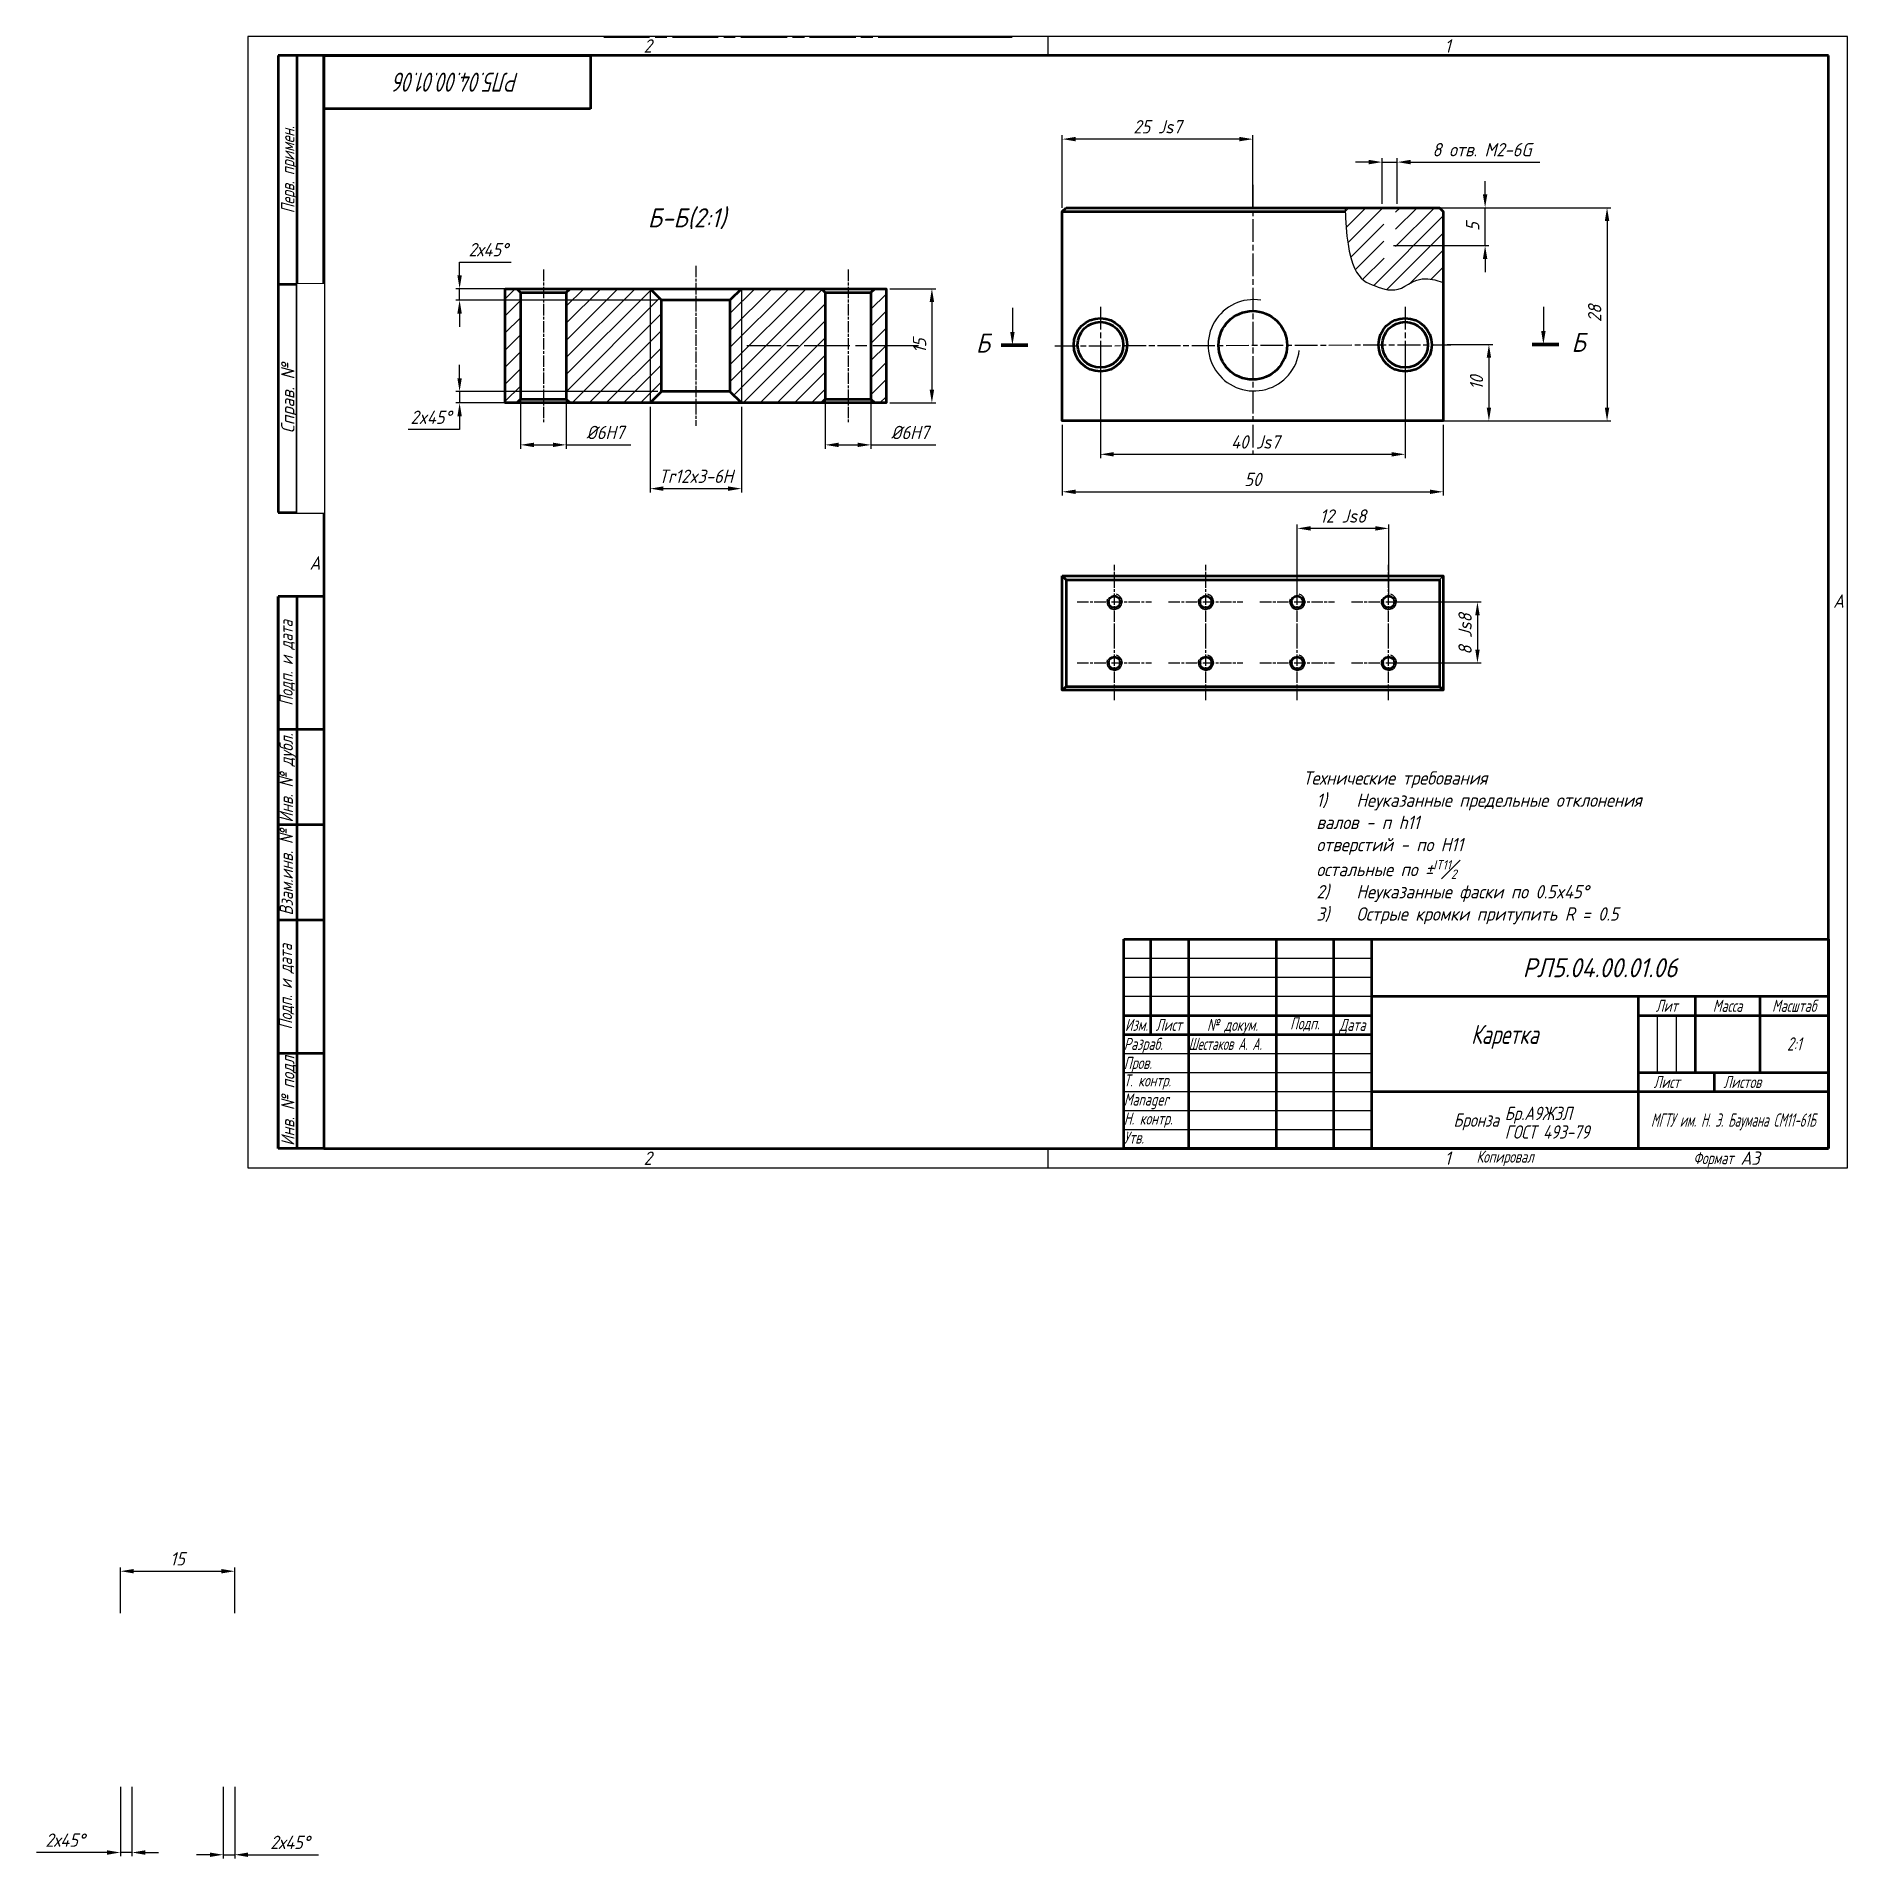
# Paper-space layout 'Лист1' of a CAD drawing. Header units: millimetres. Extents: x -55 to 420, y -181 to 297.
# The model-space entities are those that its viewports show. They can reach past a viewport. Long polylines and large blocks are cut down to what shows.
import ezdxf
from ezdxf.enums import TextEntityAlignment as Align

# ---------------------------------------------------------------- set-up
doc = ezdxf.new("R2010")
doc.units = ezdxf.units.MM
doc.set_wipeout_variables(frame=1)
doc.linetypes.add('AM_ISO08W050', pattern=[18, 12, -1.5, 3, -1.5])
doc.linetypes.add('AM_ISO08W050x2', pattern=[9, 6, -0.75, 1.5, -0.75])
for name, color, linetype, lineweight in [('AM_0', 7, 'Continuous', 50), ('AM_4', 3, 'Continuous', 25), ('AM_5', 3, 'Continuous', 25), ('AM_7', 4, 'AM_ISO08W050', 25), ('AM_8', 1, 'Continuous', 25), ('AM_BOR', 7, 'Continuous', 50), ('основные', 7, 'Continuous', 50), ('оч жирные', 7, 'Continuous', 70)]:
    doc.layers.add(name, color=color, linetype=linetype, lineweight=lineweight)
doc.layers.add('AM_VIEWS', color=1, linetype='Continuous', lineweight=25, plot=False)
doc.styles.add('ACGOSTTS', font='geniso.shx', dxfattribs={"oblique": 15})
doc.styles.get("Standard").update_dxf_attribs({"font": 'geniso.shx', "oblique": 15})
doc.dimstyles.new('AM_GOST$0', dxfattribs={"dimtxt": 3.5, "dimasz": 3.5, "dimexe": 1, "dimexo": 1, "dimgap": 1.5, "dimtad": 1, "dimtoh": 1, "dimtxsty": 'Standard', "dimcen": 0, "dimclrd": 256, "dimclre": 256, "dimclrt": 2, "dimadec": 0, "dimazin": 2, "dimtp": 0.1, "dimtm": 0.1, "dimtfac": 0.71, "dimtmove": 0, "dimatfit": 3, "dimfxl": 1, "dimtolj": 1, "dimlwd": -1, "dimlwe": -1, "dimarcsym": 1})

# ---------------------------------------------------------------- blocks, each defined once
blk = doc.blocks.new('GOST_A3_LANDSCAPE')
at = {"layer": 'AM_BOR', "color": 1, "lineweight": 25}
for p, q in [((420, 297), (0, 297)), ((0, 297), (0, 0)), ((210, 297), (210, 292)), ((420, 0), (420, 297)), ((210, 5), (210, 0)), ((210, 5), (210, 0)), ((0, 0), (420, 0))]:
    blk.add_line(p, q, dxfattribs=at)
at = {"layer": 'AM_BOR', "color": 7, "lineweight": 50}
for p, q in [((415, 292), (20, 292)), ((20, 292), (20, 5)), ((415, 5), (415, 292)), ((20, 5), (415, 5))]:
    blk.add_line(p, q, dxfattribs=at)
at = {"layer": 'AM_BOR', "color": 1, "lineweight": 25, "style": 'ACGOSTTS', "oblique": 15}
for s, p in [('2', (105, 294.5)), ('1', (315, 294.5)), ('2', (105, 2.5)), ('1', (315, 2.5))]:
    blk.add_text(s, height=3.5, dxfattribs=at).set_placement(p, align=Align.MIDDLE_CENTER)
for p in [(16.21, 157), (416.21, 147), (416.21, 147)]:
    blk.add_text('A', height=3.5, dxfattribs=at).set_placement(p)
blk = doc.blocks.new('GOST_FORM1')
at = {"layer": 'AM_BOR', "color": 7, "lineweight": 50}
for p, q in [((-185, 0), (-185, 55)), ((-185, 55), (0, 55)), ((-178, 55), (-178, 30)), ((-168, 55), (-168, 0)), ((-145, 55), (-145, 0)), ((-130, 55), (-130, 0)), ((-120, 55), (-120, 0)), ((0, 55), (0, 0)), ((-120, 40), (0, 40)), ((-50, 40), (-50, 0)), ((-35, 40), (-35, 20)), ((-18, 40), (-18, 20)), ((-185, 35), (-120, 35)), ((-50, 35), (0, 35)), ((-185, 30), (-120, 30)), ((-50, 20), (0, 20)), ((-30, 20), (-30, 15)), ((-120, 15), (0, 15)), ((0, 0), (-185, 0))]:
    blk.add_line(p, q, dxfattribs=at)
at = {"layer": 'AM_BOR', "color": 1, "lineweight": 25}
for p, q in [((-185, 50), (-120, 50)), ((-185, 45), (-120, 45)), ((-185, 40), (-120, 40)), ((-45, 35), (-45, 20)), ((-40, 35), (-40, 20)), ((-185, 25), (-120, 25)), ((-185, 20), (-120, 20)), ((-185, 15), (-120, 15)), ((-185, 10), (-120, 10)), ((-185, 5), (-120, 5))]:
    blk.add_line(p, q, dxfattribs=at)
at = {"layer": 'AM_BOR', "color": 1, "lineweight": 25, "style": 'ACGOSTTS', "oblique": 15, "width": 0.8}
for s, p in [('Лит', (-42.5, 37.5)), ('Масса', (-26.5, 37.5)), ('Масштаб', (-9, 37.5)), ('Изм.', (-181.7, 32.5)), ('Лист', (-173.2, 32.5)), ('№ докум.', (-156.5, 32.5)), ('Подп.', (-137.5, 32.9)), ('Дата', (-125, 32.5)), ('Лист', (-42.5, 17.5)), ('Листов', (-22.62, 17.5)), ('Копировал', (-84.92, -2.1))]:
    blk.add_text(s, height=3.17, dxfattribs=at).set_placement(p, align=Align.MIDDLE_CENTER)
for s, p in [('Разраб.', (-185, 27.5)), ('Пров.', (-185, 22.5)), ('Т. контр.', (-185, 17.9)), ('Н. контр.', (-185, 7.9)), ('Утв.', (-185, 2.9))]:
    blk.add_text(s, height=3.17, dxfattribs=at).set_placement(p, align=Align.MIDDLE_LEFT)
blk.add_text('Формат', height=3.17, dxfattribs=at).set_placement((-25, -2.5), align=Align.MIDDLE_RIGHT)
at = {"layer": 'AM_BOR', "color": 2, "lineweight": 25, "style": 'ACGOSTTS', "oblique": 15}
for tag, height, p in [('GEN-TITLE-PARTNO{23}', 5, (-60, 47.5)), ('GEN-TITLE-CMPNY{13}', 3.5, (-25, 7.5))]:
    blk.add_attdef(tag, text='', height=height, dxfattribs=at).set_placement(p, align=Align.MIDDLE_CENTER)
for tag, height, width, p in [('GEN-TITLE-NAME{6.5}', 3.17, 0.8, (-168, 27.5)), ('GEN-TITLE-CHKM{6.5}', 3.17, 0.8, (-168, 22.5)), ('GEN-TITLE-ENG{6.5}', 3.17, 0.8, (-168, 17.5)), ('GEN-TITLE-AUTH{6.5}', 3.17, 0.8, (-168, 12.5)), ('GEN-TITLE-MAT2{9}', 3.5, 0.9, (-85, 9.25)), ('GEN-TITLE-APPD{6.5}', 3.17, 0.8, (-168, 7.5)), ('GEN-TITLE-MAT3{9}', 3.5, 0.9, (-85, 4.37)), ('GEN-TITLE-APPM{6.5}', 3.17, 0.8, (-168, 2.5))]:
    blk.add_attdef(tag, text='', height=height, dxfattribs=dict(at, width=width)).set_placement(p, align=Align.MIDDLE_LEFT)
at = {"layer": 'AM_BOR', "color": 2, "lineweight": 25, "style": 'ACGOSTTS', "oblique": 15, "width": 0.8}
for tag, height, p in [('GEN-TITLE-DES1{13}', 5, (-85, 30)), ('GEN-TITLE-LIT1{1}', 3.5, (-47.9, 27.5)), ('GEN-TITLE-LIT2{1.1}', 3.5, (-42.9, 27.5)), ('GEN-TITLE-LIT3{1.1}', 3.5, (-37.9, 27.5)), ('GEN-TITLE-WT{4}', 3.5, (-27, 27.5)), ('GEN-TITLE-SCA{6}', 3.5, (-9, 27.5)), ('GEN-TITLE-DES2{21}', 3.17, (-85, 19.5)), ('GEN-TITLE-SHEET{2.2}', 3.17, (-34.5, 17.5)), ('GEN-TITLE-NUMSHTS{5}', 3.17, (-9.12, 17.5))]:
    blk.add_attdef(tag, text='', height=height, dxfattribs=at).set_placement(p, align=Align.MIDDLE_CENTER)
at = {"layer": 'AM_BOR', "color": 1, "lineweight": 25, "style": 'ACGOSTTS', "oblique": 15, "width": 0.8}
blk.add_attdef('GEN-TITLE-AUTHT{5}', text='', height=3.17, dxfattribs=at).set_placement((-185, 12.9), align=Align.MIDDLE_LEFT)
at = {"layer": 'AM_BOR', "color": 2, "lineweight": 25, "style": 'ACGOSTTS', "oblique": 15, "width": 0.9}
blk.add_attdef('GEN-TITLE-MAT1{9}', text='', height=3.5, dxfattribs=at).set_placement((-86.5, 7.5), align=Align.MIDDLE_RIGHT)
at = {"layer": 'AM_BOR', "color": 2, "lineweight": 25, "style": 'ACGOSTTS', "oblique": 15}
blk.add_attdef('GEN-TITLE-SIZ{15.7}', text='', height=3.5, dxfattribs=at).set_placement((-23.1, -2.5), align=Align.MIDDLE_LEFT)
blk = doc.blocks.new('GOST_EXT12')
at = {"layer": 'AM_BOR', "color": 7, "lineweight": 50, "ltscale": 0.3}
for p, q in [((0, 287), (-12, 287)), ((-12, 287), (-12, 167)), ((-7, 167), (-7, 287)), ((0, 167), (0, 287)), ((-12, 227), (0, 227)), ((-12, 167), (0, 167))]:
    blk.add_line(p, q, dxfattribs=at)
at = {"layer": 'AM_BOR', "color": 7, "lineweight": 50}
for p, q in [((0, 145), (-12, 145)), ((-12, 145), (-12, 110)), ((-12, 0), (-12, 145)), ((-7, 0), (-7, 145)), ((0, 145), (0, 0)), ((0, 110), (-12, 110)), ((-12, 110), (-12, 85)), ((0, 85), (-12, 85)), ((-12, 85), (-12, 60)), ((0, 60), (-12, 60)), ((-12, 60), (-12, 25)), ((0, 25), (-12, 25)), ((-12, 25), (-12, 0)), ((0, 0), (-12, 0))]:
    blk.add_line(p, q, dxfattribs=at)
at = {"layer": 'AM_BOR', "color": 1, "lineweight": 25, "style": 'ACGOSTTS', "oblique": 15}
for s, width, p in [('Перв. примен.', 0.821392, (-9.5, 257)), ('Подп. и дата', 0.842977, (-9.95, 127.5)), ('Инв. № дубл.', 0.891828, (-9.9, 97.31)), ('Взам.инв. №', 0.899981, (-9.9, 72.5)), ('Подп. и дата', 0.842977, (-10.13, 42.5)), ('Инв. № подл', 0.910904, (-9.5, 12.5))]:
    blk.add_text(s, height=3.5, rotation=90, dxfattribs=dict(at, width=width)).set_placement(p, align=Align.MIDDLE_CENTER)
blk.add_text('Справ. №', height=3.5, rotation=90, dxfattribs=at).set_placement((-9.5, 197), align=Align.MIDDLE_CENTER)
at = {"layer": 'AM_BOR', "color": 2, "lineweight": 25, "style": 'ACGOSTTS', "oblique": 15, "width": 0.8}
for tag, p in [('GEN-TITLE-FREF{16}', (-3.5, 257)), ('GEN-TITLE-RPARTNO{16}', (-3.5, 197)), ('GEN-TITLE-SDT2{10}', (-3.5, 127.5)), ('GEN-TITLE-CSTKN{7}', (-3.5, 97.5)), ('GEN-TITLE-RSTKN{7}', (-3.5, 72.5)), ('GEN-TITLE-SDT1{10}', (-3.5, 42.5)), ('GEN-TITLE-STKN{7}', (-3.5, 12.5))]:
    blk.add_attdef(tag, text='', height=3.17, rotation=90, dxfattribs=at).set_placement(p, align=Align.MIDDLE_CENTER)
blk.add_wipeout([(-7, 227), (-7, 167), (0, 167), (0, 227)])
blk = doc.blocks.new('GOST_EXT3_L')
at = {"layer": 'AM_BOR', "color": 7, "lineweight": 50}
for p, q in [((0, 0), (70, 0)), ((0, -14), (0, 0)), ((70, 0), (70, -14)), ((70, -14), (0, -14))]:
    blk.add_line(p, q, dxfattribs=at)
at = {"layer": 'AM_BOR', "color": 2, "lineweight": 25, "style": 'ACGOSTTS', "oblique": 15, "width": 0.8}
blk.add_attdef('GEN-TITLE-PARTNO{11.7}', text='', height=5, rotation=180, dxfattribs=at).set_placement((35, -7), align=Align.MIDDLE_CENTER)
blk = doc.blocks.new('*D12')
at = {"layer": 'AM_5', "linetype": 'ByBlock', "transparency": 16777216}
for p, q in [((275.53, 149.59), (275.53, 168.84)), ((296.03, 167.84), (279.03, 167.84)), ((299.53, 149.59), (299.53, 168.84))]:
    blk.add_line(p, q, dxfattribs=at)
at = {"layer": 'AM_5', "transparency": 16777216}
for points in [[(279.03, 168.42), (279.03, 167.26), (275.53, 167.84)], [(296.03, 168.42), (296.03, 167.26), (299.53, 167.84)]]:
    blk.add_solid(points, dxfattribs=at)
at = {"layer": 'Defpoints', "color": 0, "transparency": 16777216}
for p in [(275.53, 167.84), (275.53, 148.59), (299.53, 148.59)]:
    blk.add_point(p, dxfattribs=at)
at = {"layer": 'AM_5', "color": 2, "transparency": 16777216, "insert": (287.53, 171.09), "char_height": 3.5, "attachment_point": 5}
blk.add_mtext('\\A1;12 Js8', dxfattribs=at)
blk = doc.blocks.new('*D13')
at = {"layer": 'AM_5', "linetype": 'ByBlock', "transparency": 16777216}
for p, q in [((300.5, 148.53), (323.83, 148.53)), ((322.83, 145.03), (322.83, 136.03)), ((300.5, 132.53), (323.83, 132.53))]:
    blk.add_line(p, q, dxfattribs=at)
at = {"layer": 'AM_5', "transparency": 16777216}
for points in [[(322.25, 145.03), (323.42, 145.03), (322.83, 148.53)], [(322.25, 136.03), (323.42, 136.03), (322.83, 132.53)]]:
    blk.add_solid(points, dxfattribs=at)
at = {"layer": 'Defpoints', "color": 0, "transparency": 16777216}
for p in [(299.5, 148.53), (299.5, 132.53), (322.83, 132.53)]:
    blk.add_point(p, dxfattribs=at)
at = {"layer": 'AM_5', "color": 2, "transparency": 16777216, "insert": (319.58, 140.1), "char_height": 3.5, "attachment_point": 5, "rotation": 90}
blk.add_mtext('\\A1;8 Js8', dxfattribs=at)
blk = doc.blocks.new('*D14')
at = {"layer": 'AM_5', "linetype": 'ByBlock', "transparency": 16777216}
for p, q in [((294.29, 264.01), (290.79, 264.01)), ((297.79, 253.01), (297.79, 265.01)), ((297.79, 264.01), (301.79, 264.01)), ((301.79, 253.01), (301.79, 265.01)), ((305.29, 264.01), (339.24, 264.01))]:
    blk.add_line(p, q, dxfattribs=at)
at = {"layer": 'AM_5', "transparency": 16777216}
for points in [[(294.29, 264.6), (294.29, 263.43), (297.79, 264.01)], [(305.29, 264.6), (305.29, 263.43), (301.79, 264.01)]]:
    blk.add_solid(points, dxfattribs=at)
at = {"layer": 'Defpoints', "color": 0, "transparency": 16777216}
for p in [(301.79, 264.01), (297.79, 252.01), (301.79, 252.01)]:
    blk.add_point(p, dxfattribs=at)
at = {"layer": 'AM_5', "color": 2, "transparency": 16777216, "insert": (324.01, 267.27), "char_height": 3.5, "attachment_point": 5}
blk.add_mtext('\\A1;8 отв. M2-6G', dxfattribs=at)
blk = doc.blocks.new('*D16')
at = {"layer": 'AM_5', "linetype": 'ByBlock', "transparency": 16777216}
for p, q in [((324.84, 255.54), (324.84, 259.04)), ((300.79, 252.04), (325.84, 252.04)), ((324.84, 242.07), (324.84, 252.04)), ((300.79, 242.07), (325.84, 242.07)), ((324.84, 238.57), (324.84, 235.07))]:
    blk.add_line(p, q, dxfattribs=at)
at = {"layer": 'AM_5', "transparency": 16777216}
for points in [[(324.26, 255.54), (325.42, 255.54), (324.84, 252.04)], [(324.26, 238.57), (325.42, 238.57), (324.84, 242.07)]]:
    blk.add_solid(points, dxfattribs=at)
at = {"layer": 'Defpoints', "color": 0, "transparency": 16777216}
for p in [(299.79, 252.04), (324.84, 252.04), (299.79, 242.07)]:
    blk.add_point(p, dxfattribs=at)
at = {"layer": 'AM_5', "color": 2, "transparency": 16777216, "insert": (321.59, 247.06), "char_height": 3.5, "attachment_point": 5, "rotation": 90}
blk.add_mtext('\\A1;5', dxfattribs=at)
blk = doc.blocks.new('*D17')
at = {"layer": 'AM_5', "linetype": 'ByBlock', "transparency": 16777216}
for p, q in [((223.84, 215.04), (223.84, 186.29)), ((303.84, 215.04), (303.84, 186.29)), ((227.34, 187.29), (300.34, 187.29))]:
    blk.add_line(p, q, dxfattribs=at)
at = {"layer": 'AM_5', "transparency": 16777216}
for points in [[(227.34, 187.87), (227.34, 186.71), (223.84, 187.29)], [(300.34, 187.87), (300.34, 186.71), (303.84, 187.29)]]:
    blk.add_solid(points, dxfattribs=at)
at = {"layer": 'Defpoints', "color": 0, "transparency": 16777216}
for p in [(223.84, 216.04), (303.84, 216.04), (303.84, 187.29)]:
    blk.add_point(p, dxfattribs=at)
at = {"layer": 'AM_5', "color": 2, "transparency": 16777216, "insert": (264.53, 190.54), "char_height": 3.5, "attachment_point": 5}
blk.add_mtext('\\A1;40 Js7', dxfattribs=at)
blk = doc.blocks.new('*D18')
at = {"layer": 'AM_5', "linetype": 'ByBlock', "transparency": 16777216}
for p, q in [((213.84, 195.04), (213.84, 176.45)), ((313.84, 195.04), (313.84, 176.45)), ((217.34, 177.45), (310.34, 177.45))]:
    blk.add_line(p, q, dxfattribs=at)
at = {"layer": 'AM_5', "transparency": 16777216}
for points in [[(217.34, 178.03), (217.34, 176.87), (213.84, 177.45)], [(310.34, 178.03), (310.34, 176.87), (313.84, 177.45)]]:
    blk.add_solid(points, dxfattribs=at)
at = {"layer": 'Defpoints', "color": 0, "transparency": 16777216}
for p in [(213.84, 196.04), (313.84, 196.04), (313.84, 177.45)]:
    blk.add_point(p, dxfattribs=at)
at = {"layer": 'AM_5', "color": 2, "transparency": 16777216, "insert": (263.84, 180.7), "char_height": 3.5, "attachment_point": 5}
blk.add_mtext('\\A1;50', dxfattribs=at)
blk = doc.blocks.new('*D19')
at = {"layer": 'AM_5', "linetype": 'ByBlock', "transparency": 16777216}
for p, q in [((313.84, 252.04), (357.86, 252.04)), ((356.86, 248.54), (356.86, 199.54)), ((313.84, 196.04), (357.86, 196.04))]:
    blk.add_line(p, q, dxfattribs=at)
at = {"layer": 'AM_5', "transparency": 16777216}
for points in [[(356.28, 248.54), (357.44, 248.54), (356.86, 252.04)], [(356.28, 199.54), (357.44, 199.54), (356.86, 196.04)]]:
    blk.add_solid(points, dxfattribs=at)
at = {"layer": 'Defpoints', "color": 0, "transparency": 16777216}
for p in [(312.84, 252.04), (312.84, 196.04), (356.86, 196.04)]:
    blk.add_point(p, dxfattribs=at)
at = {"layer": 'AM_5', "color": 2, "transparency": 16777216, "insert": (353.61, 224.26), "char_height": 3.5, "attachment_point": 5, "rotation": 90}
blk.add_mtext('\\A1;28', dxfattribs=at)
blk = doc.blocks.new('*D20')
at = {"layer": 'AM_5', "linetype": 'ByBlock', "transparency": 16777216}
for p, q in [((314.84, 216.15), (326.84, 216.15)), ((325.84, 212.65), (325.84, 199.54)), ((314.84, 196.04), (326.84, 196.04))]:
    blk.add_line(p, q, dxfattribs=at)
at = {"layer": 'AM_5', "transparency": 16777216}
for points in [[(325.26, 212.65), (326.42, 212.65), (325.84, 216.15)], [(325.26, 199.54), (326.42, 199.54), (325.84, 196.04)]]:
    blk.add_solid(points, dxfattribs=at)
at = {"layer": 'Defpoints', "color": 0, "transparency": 16777216}
for p in [(313.84, 216.15), (313.84, 196.04), (325.84, 196.04)]:
    blk.add_point(p, dxfattribs=at)
at = {"layer": 'AM_5', "color": 2, "transparency": 16777216, "insert": (322.59, 206.1), "char_height": 3.5, "attachment_point": 5, "rotation": 90}
blk.add_mtext('\\A1;10', dxfattribs=at)
blk = doc.blocks.new('*D21')
at = {"layer": 'AM_5', "linetype": 'ByBlock', "transparency": 16777216}
for p, q in [((213.84, 252.04), (213.84, 271.04)), ((260.34, 270.04), (217.34, 270.04)), ((263.84, 252.04), (263.84, 271.04))]:
    blk.add_line(p, q, dxfattribs=at)
at = {"layer": 'AM_5', "transparency": 16777216}
for points in [[(217.34, 270.62), (217.34, 269.46), (213.84, 270.04)], [(260.34, 270.62), (260.34, 269.46), (263.84, 270.04)]]:
    blk.add_solid(points, dxfattribs=at)
at = {"layer": 'Defpoints', "color": 0, "transparency": 16777216}
for p in [(213.84, 270.04), (213.84, 251.04), (263.84, 251.04)]:
    blk.add_point(p, dxfattribs=at)
at = {"layer": 'AM_5', "color": 2, "transparency": 16777216, "insert": (238.84, 273.29), "char_height": 3.5, "attachment_point": 5}
blk.add_mtext('\\A1;25 Js7', dxfattribs=at)
blk = doc.blocks.new('*D22')
at = {"layer": 'AM_5', "linetype": 'ByBlock', "transparency": 16777216}
for p, q in [((-33.45, -116.94), (-33.45, -104.94)), ((-3.45, -116.94), (-3.45, -104.94)), ((-29.95, -105.94), (-6.95, -105.94))]:
    blk.add_line(p, q, dxfattribs=at)
at = {"layer": 'AM_5', "transparency": 16777216}
for points in [[(-29.95, -105.36), (-29.95, -106.52), (-33.45, -105.94)], [(-6.95, -105.36), (-6.95, -106.52), (-3.45, -105.94)]]:
    blk.add_solid(points, dxfattribs=at)
at = {"layer": 'Defpoints', "color": 0, "transparency": 16777216}
for p in [(-3.45, -105.94), (-33.45, -117.94), (-3.45, -117.94)]:
    blk.add_point(p, dxfattribs=at)
at = {"layer": 'AM_5', "color": 2, "transparency": 16777216, "insert": (-18.45, -102.69), "char_height": 3.5, "attachment_point": 5}
blk.add_mtext('\\A1;15', dxfattribs=at)
blk = doc.blocks.new('*D23')
at = {"layer": 'AM_5', "linetype": 'ByBlock', "transparency": 16777216}
for p, q in [((71.6, 228.77), (71.6, 188.77)), ((83.6, 228.77), (83.6, 188.77)), ((75.1, 189.77), (80.1, 189.77)), ((83.6, 189.77), (100.6, 189.77))]:
    blk.add_line(p, q, dxfattribs=at)
at = {"layer": 'AM_5', "transparency": 16777216}
for points in [[(75.1, 190.35), (75.1, 189.19), (71.6, 189.77)], [(80.1, 190.35), (80.1, 189.19), (83.6, 189.77)]]:
    blk.add_solid(points, dxfattribs=at)
at = {"layer": 'Defpoints', "color": 0, "transparency": 16777216}
for p in [(71.6, 229.77), (83.6, 229.77), (83.6, 189.77)]:
    blk.add_point(p, dxfattribs=at)
at = {"layer": 'AM_5', "color": 2, "transparency": 16777216, "insert": (93.85, 193.02), "char_height": 3.5, "attachment_point": 5}
blk.add_mtext('\\A1;%%C6H7', dxfattribs=at)
blk = doc.blocks.new('*D24')
at = {"layer": 'AM_5', "linetype": 'ByBlock', "transparency": 16777216}
for p, q in [((151.6, 202.66), (151.6, 188.77)), ((163.6, 202.25), (163.6, 188.77)), ((155.1, 189.77), (160.1, 189.77)), ((163.6, 189.77), (180.6, 189.77))]:
    blk.add_line(p, q, dxfattribs=at)
at = {"layer": 'AM_5', "transparency": 16777216}
for points in [[(155.1, 190.35), (155.1, 189.19), (151.6, 189.77)], [(160.1, 190.35), (160.1, 189.19), (163.6, 189.77)]]:
    blk.add_solid(points, dxfattribs=at)
at = {"layer": 'Defpoints', "color": 0, "transparency": 16777216}
for p in [(151.6, 203.66), (163.6, 203.25), (163.6, 189.77)]:
    blk.add_point(p, dxfattribs=at)
at = {"layer": 'AM_5', "color": 2, "transparency": 16777216, "insert": (173.85, 193.02), "char_height": 3.5, "attachment_point": 5}
blk.add_mtext('\\A1;%%C6H7', dxfattribs=at)
blk = doc.blocks.new('*D25')
at = {"layer": 'AM_5', "linetype": 'ByBlock', "transparency": 16777216}
for p, q in [((105.61, 199.77), (105.61, 177.28)), ((129.6, 199.77), (129.6, 177.28)), ((109.11, 178.28), (126.1, 178.28))]:
    blk.add_line(p, q, dxfattribs=at)
at = {"layer": 'AM_5', "transparency": 16777216}
for points in [[(109.11, 178.87), (109.11, 177.7), (105.61, 178.28)], [(126.1, 178.87), (126.1, 177.7), (129.6, 178.28)]]:
    blk.add_solid(points, dxfattribs=at)
at = {"layer": 'Defpoints', "color": 0, "transparency": 16777216}
for p in [(105.61, 200.77), (129.6, 200.77), (129.6, 178.28)]:
    blk.add_point(p, dxfattribs=at)
at = {"layer": 'AM_5', "color": 2, "transparency": 16777216, "insert": (117.61, 181.53), "char_height": 3.5, "attachment_point": 5}
blk.add_mtext('\\A1;Tr12x3-6H', dxfattribs=at)
blk = doc.blocks.new('*D26')
at = {"layer": 'AM_5', "linetype": 'ByBlock', "transparency": 16777216}
for p, q in [((-6.47, -162.54), (-6.47, -181.38)), ((-3.45, -162.54), (-3.45, -181.38)), ((-9.97, -180.38), (-13.47, -180.38)), ((-6.47, -180.38), (-3.45, -180.38)), ((0.05, -180.38), (18.59, -180.38))]:
    blk.add_line(p, q, dxfattribs=at)
at = {"layer": 'AM_5', "transparency": 16777216}
for points in [[(-9.97, -179.8), (-9.97, -180.96), (-6.47, -180.38)], [(0.05, -179.8), (0.05, -180.96), (-3.45, -180.38)]]:
    blk.add_solid(points, dxfattribs=at)
at = {"layer": 'Defpoints', "color": 0, "transparency": 16777216}
for p in [(-6.47, -161.54), (-3.45, -161.54), (-3.45, -180.38)]:
    blk.add_point(p, dxfattribs=at)
at = {"layer": 'AM_5', "color": 2, "transparency": 16777216, "insert": (11.07, -177.13), "char_height": 3.5, "attachment_point": 5}
blk.add_mtext('\\A1;2х45%%D', dxfattribs=at)
blk = doc.blocks.new('*D27')
at = {"layer": 'AM_5', "linetype": 'ByBlock', "transparency": 16777216}
for p, q in [((-33.45, -162.54), (-33.45, -180.79)), ((-30.44, -162.54), (-30.44, -180.79)), ((-36.95, -179.79), (-55.49, -179.79)), ((-30.44, -179.79), (-33.45, -179.79)), ((-26.94, -179.79), (-23.44, -179.79))]:
    blk.add_line(p, q, dxfattribs=at)
at = {"layer": 'AM_5', "transparency": 16777216}
for points in [[(-36.95, -179.21), (-36.95, -180.38), (-33.45, -179.79)], [(-26.94, -179.21), (-26.94, -180.38), (-30.44, -179.79)]]:
    blk.add_solid(points, dxfattribs=at)
at = {"layer": 'Defpoints', "color": 0, "transparency": 16777216}
for p in [(-33.45, -161.54), (-30.44, -161.54), (-33.45, -179.79)]:
    blk.add_point(p, dxfattribs=at)
at = {"layer": 'AM_5', "color": 2, "transparency": 16777216, "insert": (-47.97, -176.54), "char_height": 3.5, "attachment_point": 5}
blk.add_mtext('\\A1;2х45%%D', dxfattribs=at)
blk = doc.blocks.new('*D29')
at = {"layer": 'AM_5', "linetype": 'ByBlock', "transparency": 16777216}
for p, q in [((168.6, 230.77), (180.6, 230.77)), ((179.6, 227.27), (179.6, 204.27)), ((168.6, 200.77), (180.6, 200.77))]:
    blk.add_line(p, q, dxfattribs=at)
at = {"layer": 'AM_5', "transparency": 16777216}
for points in [[(179.02, 227.27), (180.18, 227.27), (179.6, 230.77)], [(179.02, 204.27), (180.18, 204.27), (179.6, 200.77)]]:
    blk.add_solid(points, dxfattribs=at)
at = {"layer": 'Defpoints', "color": 0, "transparency": 16777216}
for p in [(167.6, 230.77), (167.6, 200.77), (179.6, 200.77)]:
    blk.add_point(p, dxfattribs=at)
at = {"layer": 'AM_5', "color": 2, "transparency": 16777216, "insert": (176.35, 215.77), "char_height": 3.5, "attachment_point": 5, "rotation": 90}
blk.add_mtext('\\A1;15', dxfattribs=at)
blk = doc.blocks.new('*D30')
at = {"layer": 'AM_5', "linetype": 'ByBlock', "transparency": 16777216}
for p, q in [((55.6, 234.27), (55.6, 237.77)), ((55.6, 237.77), (69.14, 237.77)), ((107.62, 230.77), (54.6, 230.77)), ((55.6, 227.76), (55.6, 230.77)), ((107.62, 227.76), (54.6, 227.76)), ((55.6, 224.26), (55.6, 220.76))]:
    blk.add_line(p, q, dxfattribs=at)
at = {"layer": 'AM_5', "transparency": 16777216}
for points in [[(55.02, 234.27), (56.18, 234.27), (55.6, 230.77)], [(55.02, 224.26), (56.18, 224.26), (55.6, 227.76)]]:
    blk.add_solid(points, dxfattribs=at)
at = {"layer": 'Defpoints', "color": 0, "transparency": 16777216}
for p in [(55.6, 230.77), (108.62, 230.77), (108.62, 227.76)]:
    blk.add_point(p, dxfattribs=at)
at = {"layer": 'AM_5', "color": 2, "transparency": 16777216, "insert": (63.12, 241.02), "char_height": 3.5, "attachment_point": 5}
blk.add_mtext('\\A1;2х45%%D', dxfattribs=at)
blk = doc.blocks.new('*D31')
at = {"layer": 'AM_5', "linetype": 'ByBlock', "transparency": 16777216}
for p, q in [((55.6, 207.27), (55.6, 210.77)), ((107.61, 203.77), (54.6, 203.77)), ((55.6, 203.77), (55.6, 200.77)), ((107.61, 200.77), (54.6, 200.77)), ((55.6, 197.27), (55.6, 193.77)), ((55.6, 193.77), (42.06, 193.77))]:
    blk.add_line(p, q, dxfattribs=at)
at = {"layer": 'AM_5', "transparency": 16777216}
for points in [[(55.02, 207.27), (56.18, 207.27), (55.6, 203.77)], [(55.02, 197.27), (56.18, 197.27), (55.6, 200.77)]]:
    blk.add_solid(points, dxfattribs=at)
at = {"layer": 'Defpoints', "color": 0, "transparency": 16777216}
for p in [(108.61, 203.77), (55.6, 200.77), (108.61, 200.77)]:
    blk.add_point(p, dxfattribs=at)
at = {"layer": 'AM_5', "color": 2, "transparency": 16777216, "insert": (48.08, 197.02), "char_height": 3.5, "attachment_point": 5}
blk.add_mtext('\\A1;2x45%%D', dxfattribs=at)

msp = doc.modelspace()

# ---------------------------------------------------------------- hatches: boundary and pattern name
at = {"layer": 'AM_8'}
h = msp.add_hatch(dxfattribs=at)
h.set_pattern_fill('ANSI31', color=256, scale=0.5, style=0)
h.paths.add_polyline_path([(174.108, 93.868), (173.608, 94.368), (168.108, 94.368), (167.866, 94.228), (167.866, 87.782), (167.083, 87.33), (166.299, 87.782), (166.299, 94.228), (166.058, 94.368), (161.216, 94.368), (161.27, 93.025), (161.354, 91.781), (161.467, 90.637), (161.61, 89.594), (161.78, 88.652), (161.977, 87.814), (162.2, 87.079), (162.447, 86.449), (162.718, 85.922), (163.012, 85.488), (163.326, 85.134), (163.66, 84.847), (164.011, 84.612), (164.38, 84.417), (164.764, 84.249), (165.162, 84.095), (165.572, 83.945), (165.993, 83.806), (166.423, 83.69), (166.86, 83.606), (167.302, 83.567), (167.748, 83.582), (168.195, 83.664), (168.641, 83.821), (169.09, 84.058), (169.56, 84.338), (170.073, 84.62), (170.654, 84.861), (171.324, 85.016), (172.108, 85.043), (173.028, 84.9), (174.108, 84.542)])
h = msp.add_hatch(dxfattribs=at)
h.set_pattern_fill('ANSI31', color=256, scale=0.5, style=0)
h.set_pattern_definition([(45, (1.979, 44.6364), (-1.122532, 1.122532), [])])
h.paths.add_polyline_path([(69.991, 83.733), (59.487, 83.733), (58.987, 83.233), (58.987, 69.233), (59.487, 68.733), (69.991, 68.733)])
h.paths.add_polyline_path([(92.987, 83.233), (92.487, 83.733), (81.989, 83.733), (81.989, 68.733), (92.487, 68.733), (92.987, 69.233)])
h.paths.add_polyline_path([(81.989, 83.733), (80.482, 82.225), (80.482, 70.24), (81.989, 68.733)])
h.paths.add_polyline_path([(71.492, 82.232), (69.991, 83.733), (69.991, 68.733), (71.492, 70.233)])
h.paths.add_polyline_path([(52.987, 83.233), (52.487, 83.733), (50.987, 83.733), (50.987, 68.733), (52.487, 68.733), (52.987, 69.233)])
h.paths.add_polyline_path([(100.987, 83.733), (99.487, 83.733), (98.987, 83.233), (98.987, 69.233), (99.487, 68.733), (100.987, 68.733)])

# ---------------------------------------------------------------- linework, layer by layer
msp.add_line((174.108, 46.025), (173.608, 45.525))
at = {"layer": 'AM_0'}
for centre in [(130.936, 42.614), (142.936, 42.614), (154.936, 42.614), (166.936, 42.614), (130.936, 34.614), (142.936, 34.614), (154.936, 34.614), (166.936, 34.614)]:
    msp.add_circle(centre, 0.783, dxfattribs=at)
at = {"layer": 'AM_4'}
for p, q in [((69.991, 83.733), (69.991, 68.733)), ((81.989, 83.733), (81.989, 68.733))]:
    msp.add_line(p, q, dxfattribs=at)
msp.add_lwpolyline([(161.216, 94.368), (161.27, 93.025), (161.354, 91.781), (161.467, 90.637), (161.61, 89.594), (161.78, 88.652), (161.977, 87.814), (162.2, 87.079), (162.447, 86.449), (162.718, 85.922), (163.012, 85.488), (163.326, 85.134), (163.66, 84.847), (164.011, 84.612), (164.38, 84.417), (164.764, 84.249), (165.162, 84.095), (165.572, 83.945), (165.993, 83.806), (166.423, 83.69), (166.86, 83.606), (167.302, 83.567), (167.748, 83.582), (168.195, 83.664), (168.641, 83.821), (169.09, 84.058), (169.56, 84.338), (170.073, 84.62), (170.654, 84.861), (171.324, 85.016), (172.108, 85.043), (173.028, 84.9), (174.108, 84.542)], dxfattribs=at)
for centre, radius, start, end in [((149.25, 76.308), 6, 81.19051, 353.4044), ((130.954, 42.641), 1.007, 159.31242, 75.10449), ((142.954, 42.641), 1.007, 159.31242, 75.10449), ((154.954, 42.641), 1.007, 159.31242, 75.10449), ((166.954, 42.641), 1.007, 159.31242, 75.10449), ((130.954, 34.641), 1.007, 159.31242, 75.10449), ((142.954, 34.641), 1.007, 159.31242, 75.10449), ((154.954, 34.641), 1.007, 159.31242, 75.10449), ((166.954, 34.641), 1.007, 159.31242, 75.10449)]:
    msp.add_arc(centre, radius, start, end, dxfattribs=at)
at = {"layer": 'AM_7'}
for p, q in [((149.108, 97.368), (149.108, 61.993)), ((123.11, 76.23), (175.108, 76.386))]:
    msp.add_line(p, q, dxfattribs=at)
at = {"layer": 'AM_7', "linetype": 'AM_ISO08W050x2'}
for p, q in [((55.987, 86.233), (55.987, 66.233)), ((75.987, 86.733), (75.987, 65.733)), ((95.987, 86.233), (95.987, 66.233)), ((130.936, 37.732), (130.936, 47.496)), ((142.936, 37.732), (142.936, 47.496)), ((154.936, 37.732), (154.936, 47.496)), ((166.936, 37.732), (166.936, 47.496)), ((126.054, 42.614), (135.818, 42.614)), ((138.054, 42.614), (147.818, 42.614)), ((150.054, 42.614), (159.818, 42.614)), ((162.054, 42.614), (171.818, 42.614)), ((130.936, 29.732), (130.936, 39.496)), ((142.936, 29.732), (142.936, 39.496)), ((154.936, 29.732), (154.936, 39.496)), ((166.936, 29.732), (166.936, 39.496)), ((126.054, 34.614), (135.818, 34.614)), ((138.054, 34.614), (147.818, 34.614)), ((150.054, 34.614), (159.818, 34.614)), ((162.054, 34.614), (171.818, 34.614))]:
    msp.add_line(p, q, dxfattribs=at)
at = {"layer": 'основные'}
for p, q in [((124.108, 93.868), (161.236, 93.868)), ((52.987, 83.233), (52.487, 83.733)), ((58.987, 83.233), (59.487, 83.733)), ((69.991, 83.733), (71.492, 82.232)), ((81.989, 83.733), (80.482, 82.225)), ((92.987, 83.233), (92.487, 83.733)), ((98.987, 83.233), (99.487, 83.733)), ((52.987, 83.233), (52.987, 69.233)), ((52.987, 83.233), (58.987, 83.233)), ((58.987, 83.233), (58.987, 69.233)), ((80.482, 82.225), (71.492, 82.225)), ((71.492, 70.24), (71.492, 82.225)), ((80.482, 82.225), (80.482, 70.24)), ((92.987, 83.233), (92.987, 69.233)), ((92.987, 83.233), (98.987, 83.233)), ((98.987, 83.233), (98.987, 69.233)), ((69.991, 68.733), (71.492, 70.233)), ((80.482, 70.24), (71.492, 70.24)), ((81.989, 68.733), (80.482, 70.24)), ((52.987, 69.233), (52.487, 68.733)), ((52.987, 69.233), (58.987, 69.233)), ((58.987, 69.233), (59.487, 68.733)), ((92.987, 69.233), (92.487, 68.733)), ((92.987, 69.233), (98.987, 69.233)), ((98.987, 69.233), (99.487, 68.733)), ((124.608, 45.525), (124.108, 46.025)), ((124.608, 45.525), (124.608, 31.525)), ((124.608, 45.525), (173.608, 45.525)), ((173.608, 45.525), (173.608, 31.525)), ((124.108, 31.025), (124.608, 31.525)), ((124.608, 31.525), (173.608, 31.525)), ((174.108, 31.025), (173.608, 31.525))]:
    msp.add_line(p, q, dxfattribs=at)
for points in [[(124.608, 94.368), (173.608, 94.368), (174.108, 93.868), (174.108, 66.368), (124.108, 66.368), (124.108, 93.868)], [(50.987, 83.733), (100.987, 83.733), (100.987, 68.733), (50.987, 68.733)], [(124.108, 46.025), (174.108, 46.025), (174.108, 31.025), (124.108, 31.025)]]:
    msp.add_lwpolyline(points, close=True, dxfattribs=at)
for centre, radius in [((129.108, 76.368), 3.5), ((129.108, 76.368), 3), ((149.109, 76.308), 4.5), ((169.108, 76.368), 3.5), ((169.108, 76.368), 3)]:
    msp.add_circle(centre, radius, dxfattribs=at)

psp = doc.layouts.new('Лист1')

# ---------------------------------------------------------------- linework, layer by layer
at = {"layer": 'AM_5'}
for p, q in [((200.74, 225.74), (200.74, 219.421)), ((340.146, 225.969), (340.146, 219.65))]:
    psp.add_line(p, q, dxfattribs=at)
at = {"layer": 'AM_5', "linetype": 'Continuous'}
for points in [[(200.157, 219.421), (201.324, 219.421), (200.74, 215.921)], [(339.562, 219.65), (340.729, 219.65), (340.146, 216.15)]]:
    psp.add_trace(points, dxfattribs=at)
at = {"layer": 'AM_7'}
for p, q in [((93.471, 296.833), (200.636, 296.833)), ((129.628, 296.833), (165.737, 296.833)), ((174.729, 296.833), (200.636, 296.833)), ((176.051, 215.765), (130.974, 215.765))]:
    psp.add_line(p, q, dxfattribs=at)
at = {"layer": 'AM_7', "linetype": 'AM_ISO08W050x2'}
for p, q in [((223.841, 226.041), (223.841, 206.041)), ((303.841, 226.041), (303.841, 206.041))]:
    psp.add_line(p, q, dxfattribs=at)
at = {"layer": 'оч жирные'}
for p, q in [((204.771, 215.921), (197.771, 215.921)), ((344.176, 216.15), (337.176, 216.15))]:
    psp.add_line(p, q, dxfattribs=at)

# ---------------------------------------------------------------- block references
at = {"layer": 'основные', "lineweight": 0}
psp.add_blockref('GOST_A3_LANDSCAPE', (0, 0), dxfattribs=at)
ref = psp.add_blockref('GOST_FORM1', (415, 5), dxfattribs=at)
ref.add_attrib('GEN-TITLE-DES1{13}', 'Каретка', dxfattribs={"layer": 'AM_BOR', "color": 2, "lineweight": 25, "height": 5, "style": 'ACGOSTTS', "oblique": 15, "width": 0.8}).set_placement((330, 35), align=Align.MIDDLE_CENTER)
ref.add_attrib('GEN-TITLE-PARTNO{23}', 'РЛ5.04.00.01.06', dxfattribs={"layer": 'AM_BOR', "color": 2, "lineweight": 25, "height": 5, "style": 'ACGOSTTS', "oblique": 15}).set_placement((355, 52.5), align=Align.MIDDLE_CENTER)
ref.add_attrib('GEN-TITLE-MAT1{9}', 'Бронза', dxfattribs={"layer": 'AM_BOR', "color": 2, "lineweight": 25, "height": 3.5, "style": 'ACGOSTTS', "oblique": 15, "width": 0.9}).set_placement((328.5, 12.5), align=Align.MIDDLE_RIGHT)
ref.add_attrib('GEN-TITLE-MAT2{9}', 'Бр.А9Ж3Л', dxfattribs={"layer": 'AM_BOR', "color": 2, "lineweight": 25, "height": 3.5, "style": 'ACGOSTTS', "oblique": 15, "width": 0.9}).set_placement((330, 14.25), align=Align.MIDDLE_LEFT)
ref.add_attrib('GEN-TITLE-MAT3{9}', 'ГОСТ 493-79', dxfattribs={"layer": 'AM_BOR', "color": 2, "lineweight": 25, "height": 3.5, "style": 'ACGOSTTS', "oblique": 15, "width": 0.9}).set_placement((330, 9.367), align=Align.MIDDLE_LEFT)
ref.add_attrib('GEN-TITLE-SCA{6}', '2:1', dxfattribs={"layer": 'AM_BOR', "color": 2, "lineweight": 25, "height": 3.5, "style": 'ACGOSTTS', "oblique": 15, "width": 0.8}).set_placement((406, 32.5), align=Align.MIDDLE_CENTER)
ref.add_attrib('GEN-TITLE-CMPNY{13}', 'МГТУ им. Н. Э. Баумана СМ11-61Б', dxfattribs={"layer": 'AM_BOR', "color": 2, "lineweight": 25, "height": 3.5, "style": 'ACGOSTTS', "oblique": 15, "width": 0.653557}).set_placement((390, 12.5), align=Align.MIDDLE_CENTER)
ref.add_attrib('GEN-TITLE-AUTHT{5}', 'Manager', dxfattribs={"layer": 'AM_BOR', "color": 1, "lineweight": 25, "height": 3.17, "style": 'ACGOSTTS', "oblique": 15, "width": 0.8}).set_placement((230, 17.9), align=Align.MIDDLE_LEFT)
ref.add_attrib('GEN-TITLE-NAME{6.5}', 'Шестаков А. А.', dxfattribs={"layer": 'AM_BOR', "color": 2, "lineweight": 25, "height": 3.17, "style": 'ACGOSTTS', "oblique": 15, "width": 0.716905}).set_placement((247, 32.5), align=Align.MIDDLE_LEFT)
ref.add_attrib('GEN-TITLE-SIZ{15.7}', 'A3', dxfattribs={"layer": 'AM_BOR', "color": 2, "lineweight": 25, "height": 3.5, "style": 'ACGOSTTS', "oblique": 15}).set_placement((391.9, 2.5), align=Align.MIDDLE_LEFT)

# ---------------------------------------------------------------- texts
at = {"layer": 'AM_5', "insert": (277.049, 104.074), "char_height": 3.5, "attachment_point": 1}
psp.add_mtext_dynamic_manual_height_columns('\\A1;Технические требования\\P\\pxi-3,l4,t4;1)^IНеуказанные предельные отклонения ^Jвалов - п h11^Jотверстий - по H11^Jостальные по %%P{\\H0.7x;\\SIT11#2;}\\P2)^IНеуказанные фаски по 0.5x45%%D\\P3)^IОстрые кромки притупить R = 0.5', width=122.64555, gutter_width=1, heights=[0], dxfattribs=at)
at = {"layer": 'основные', "char_height": 5, "attachment_point": 1}
for s, insert in [('Б-Б(2:1)', (105.013, 251.896)), ('Б', (191.144, 219)), ('Б', (347.526, 219.195))]:
    psp.add_mtext(s, dxfattribs=dict(at, insert=insert))

# ---------------------------------------------------------------- dimensions: what is measured, and where the dimension line sits
at = {"layer": 'AM_5'}
for p1, p2, distance, text, override, picture, middle in [((263.841, 251.041), (213.841, 251.041), -19, '<> Js7', {"dimlfac": -0.5, "dimpost": ''}, '*D21', (238.841, 273.291)), ((299.791, 242.07), (299.791, 252.041), -25.05, '5', {"dimlfac": -0.5, "dimpost": ''}, '*D16', (321.591, 247.056)), ((313.841, 216.15), (313.841, 196.041), 12, '10', {"dimpost": ''}, '*D20', (322.591, 206.096))]:
    dim = psp.add_aligned_dim(p1=p1, p2=p2, distance=distance, text=text, dimstyle='AM_GOST$0', override=override, dxfattribs=at)
    dim.commit()
    dim.dimension.update_dxf_attribs({"geometry": picture, "text_midpoint": middle})
for base, p1, p2, text, override, picture, middle in [((301.791, 264.012), (297.791, 252.012), (301.791, 252.012), '8 отв. M2-6G', {"dimlfac": -0.5}, '*D14', (324.013, 267.268)), ((83.599, 189.771), (71.599, 229.771), (83.599, 229.771), '%%C<>H7', {"dimlfac": -0.5, "dimpost": ''}, '*D23', (93.851, 193.021)), ((163.599, 189.771), (151.599, 203.66), (163.599, 203.254), '%%C<>H7', {"dimlfac": -0.5, "dimpost": ''}, '*D24', (173.851, 193.021)), ((129.605, 178.283), (105.608, 200.771), (129.605, 200.771), 'Tr<>x3-6H', {"dimlfac": -0.5, "dimpost": ''}, '*D25', (117.606, 181.533)), ((275.534, 167.839), (299.534, 148.588), (275.534, 148.588), '<> Js8', {"dimlfac": -0.5, "dimpost": ''}, '*D12', (287.534, 171.089)), ((-33.451, -179.795), (-30.436, -161.54), (-33.451, -161.54), '2х45%%D', {"dimlfac": -0.5, "dimpost": ''}, '*D27', (-47.973, -176.544)), ((-3.451, -180.381), (-6.466, -161.54), (-3.451, -161.54), '2х45%%D', {"dimlfac": -0.5}, '*D26', (11.071, -177.131))]:
    dim = psp.add_linear_dim(base=base, p1=p1, p2=p2, text=text, dimstyle='AM_GOST$0', override=override, dxfattribs=at)
    dim.commit()
    dim.dimension.update_dxf_attribs({"geometry": picture, "text_midpoint": middle})
dim = psp.add_linear_dim(base=(356.861, 196.041), p1=(312.841, 252.041), p2=(312.841, 196.041), angle=270, dimstyle='AM_GOST$0', override={"dimlfac": -0.5}, dxfattribs=at)
dim.commit()
dim.dimension.update_dxf_attribs({"geometry": '*D19', "text_midpoint": (356.861, 224.265), "dimtype": 161})
for base, p1, p2, text, picture, middle in [((55.599, 230.771), (108.623, 227.756), (108.623, 230.771), '2х45%%D', '*D30', (63.121, 241.022)), ((55.599, 200.771), (108.609, 203.772), (108.609, 200.771), '2x45%%D', '*D31', (48.077, 197.022))]:
    dim = psp.add_linear_dim(base=base, p1=p1, p2=p2, angle=90, text=text, dimstyle='AM_GOST$0', override={"dimlfac": -0.5, "dimpost": ''}, dxfattribs=at)
    dim.commit()
    dim.dimension.update_dxf_attribs({"geometry": picture, "text_midpoint": middle})
for base, p1, p2, angle, picture, middle in [((179.599, 200.771), (167.599, 230.771), (167.599, 200.771), 90, '*D29', (176.349, 215.771)), ((313.841, 177.449), (213.841, 196.041), (313.841, 196.041), 0, '*D18', (263.841, 180.699))]:
    dim = psp.add_linear_dim(base=base, p1=p1, p2=p2, angle=angle, dimstyle='AM_GOST$0', override={"dimlfac": -0.5, "dimpost": ''}, dxfattribs=at)
    dim.commit()
    dim.dimension.update_dxf_attribs({"geometry": picture, "text_midpoint": middle})
dim = psp.add_linear_dim(base=(303.841, 187.292), p1=(223.841, 216.041), p2=(303.841, 216.041), angle=0, text='40 Js7', dimstyle='AM_GOST$0', dxfattribs=at)
dim.commit()
dim.dimension.update_dxf_attribs({"geometry": '*D17', "text_midpoint": (264.531, 187.292), "dimtype": 160})
dim = psp.add_linear_dim(base=(322.832, 132.534), p1=(299.497, 148.534), p2=(299.497, 132.534), angle=270, text='<> Js8', dimstyle='AM_GOST$0', override={"dimlfac": -0.5}, dxfattribs=at)
dim.commit()
dim.dimension.update_dxf_attribs({"geometry": '*D13', "text_midpoint": (322.832, 140.096), "dimtype": 161})
dim = psp.add_linear_dim(base=(-3.451, -105.939), p1=(-33.451, -117.939), p2=(-3.451, -117.939), dimstyle='AM_GOST$0', override={"dimlfac": -0.5, "dimpost": ''}, dxfattribs=at)
dim.commit()
dim.dimension.update_dxf_attribs({"geometry": '*D22', "text_midpoint": (-18.451, -102.689)})

# ---------------------------------------------------------------- next in the draw order: block references
at = {"layer": 'основные', "lineweight": 0}
psp.add_blockref('GOST_EXT12', (20, 5), dxfattribs=at)

# ---------------------------------------------------------------- next in the draw order: block references
psp.add_blockref('GOST_EXT3_L', (20, 292), dxfattribs=at).add_auto_attribs({'GEN-TITLE-PARTNO{11.7}': 'РЛ5.04.00.01.06'})

# ---------------------------------------------------------------- next in the draw order: viewports
at = {"layer": 'AM_VIEWS'}
psp.add_viewport(center=(210, 148.5), size=(420, 297), view_center_point=(122.187, 42.597), view_height=148.5, dxfattribs=at)

doc.saveas('drawing.dxf')
